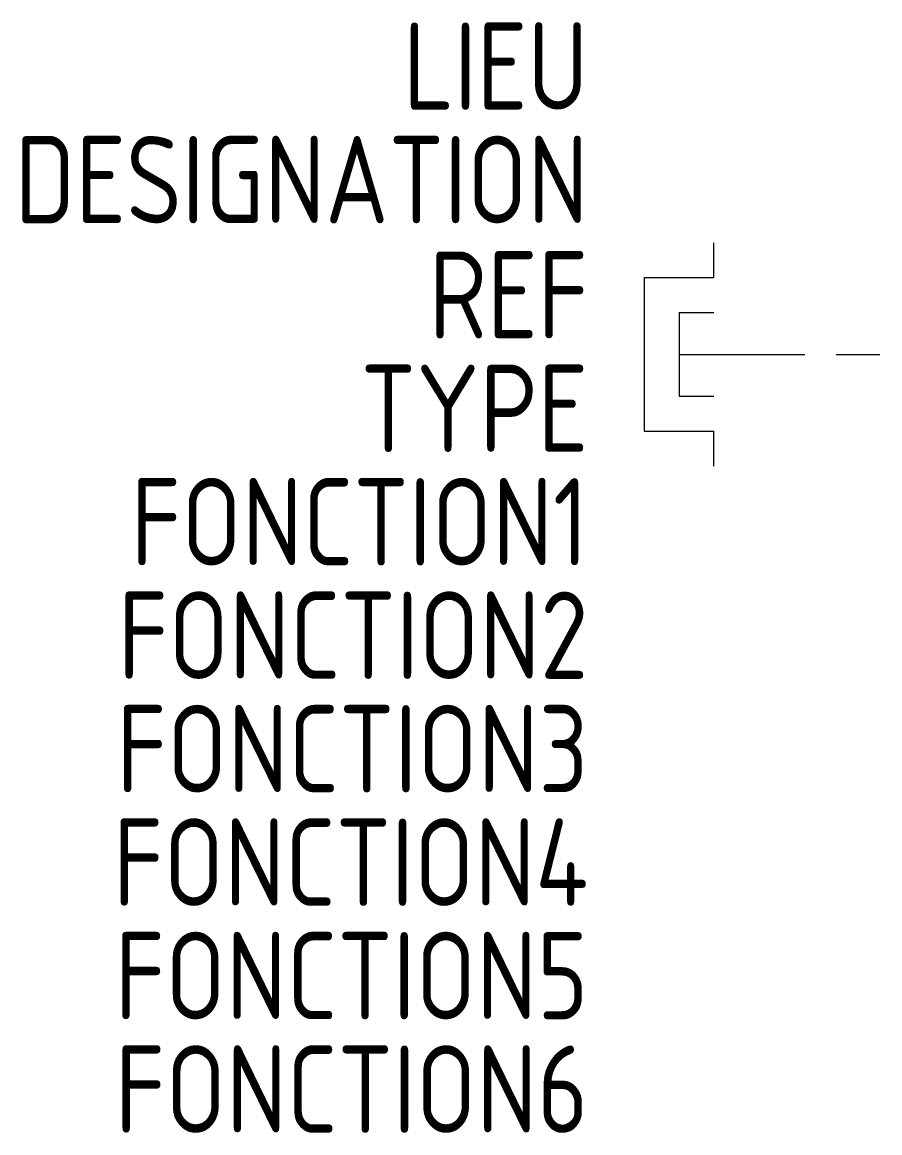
# Model space of a CAD drawing. Extents: x -1609.2 to -1584.6, y -901.9 to -870.1.
import ezdxf
from ezdxf.enums import TextEntityAlignment as Align

# ---------------------------------------------------------------- set-up
doc = ezdxf.new("R2010")
doc.units = 0
doc.linetypes.add('ACAD_ISO02W100', pattern=[15, 12, -3])
for name, color, linetype in [('SYMB_FIL', 3, 'CONTINUOUS'), ('SYMB_LIAISON', 1, 'ACAD_ISO02W100'), ('SYMB_REF_CONTACT', 2, 'CONTINUOUS'), ('SYMB_TXT_NOM', 3, 'CONTINUOUS')]:
    doc.layers.add(name, color=color, linetype=linetype)
doc.styles.add('NET2_5', font='isocp.shx', dxfattribs={"width": 0.9, "height": 2.5})

msp = doc.modelspace()

# ---------------------------------------------------------------- linework, layer by layer
at = {"layer": 'SYMB_FIL'}
for p, q in [((-1589.384, -877.393), (-1589.384, -876.393)), ((-1591.384, -877.393), (-1589.384, -877.393)), ((-1591.384, -877.393), (-1591.384, -881.793)), ((-1590.384, -878.393), (-1589.384, -878.393)), ((-1590.384, -878.393), (-1590.384, -880.793)), ((-1590.384, -880.793), (-1589.384, -880.793)), ((-1591.384, -881.793), (-1589.384, -881.793)), ((-1589.384, -882.793), (-1589.384, -881.793))]:
    msp.add_line(p, q, dxfattribs=at)
at = {"layer": 'SYMB_LIAISON', "ltscale": 0.3}
msp.add_line((-1590.384, -879.593), (-1584.634, -879.593), dxfattribs=at)

# ---------------------------------------------------------------- texts
at = {"layer": 'SYMB_REF_CONTACT', "style": 'NET2_5', "width": 0.9, "flags": 8}
msp.add_attdef('REF', text='', height=2.5, dxfattribs=at).set_placement((-1592.984, -879.137), align=Align.RIGHT)
at = {"layer": 'SYMB_TXT_NOM', "style": 'NET2_5', "width": 0.9, "flags": 8}
for tag, text, p in [('LIEU', '', (-1592.984, -872.587)), ('DESIGNATION', 'S?', (-1592.984, -875.837)), ('TYPE', '', (-1592.984, -882.387)), ('FONCTION1', '', (-1592.984, -885.637)), ('FONCTION2', '', (-1592.984, -888.887)), ('FONCTION3', '', (-1592.984, -892.137)), ('FONCTION4', '', (-1592.984, -895.387)), ('FONCTION5', '', (-1592.984, -898.637)), ('FONCTION6', '', (-1592.984, -901.887))]:
    msp.add_attdef(tag, text=text, height=2.5, dxfattribs=at).set_placement(p, align=Align.RIGHT)

doc.saveas('drawing.dxf')
